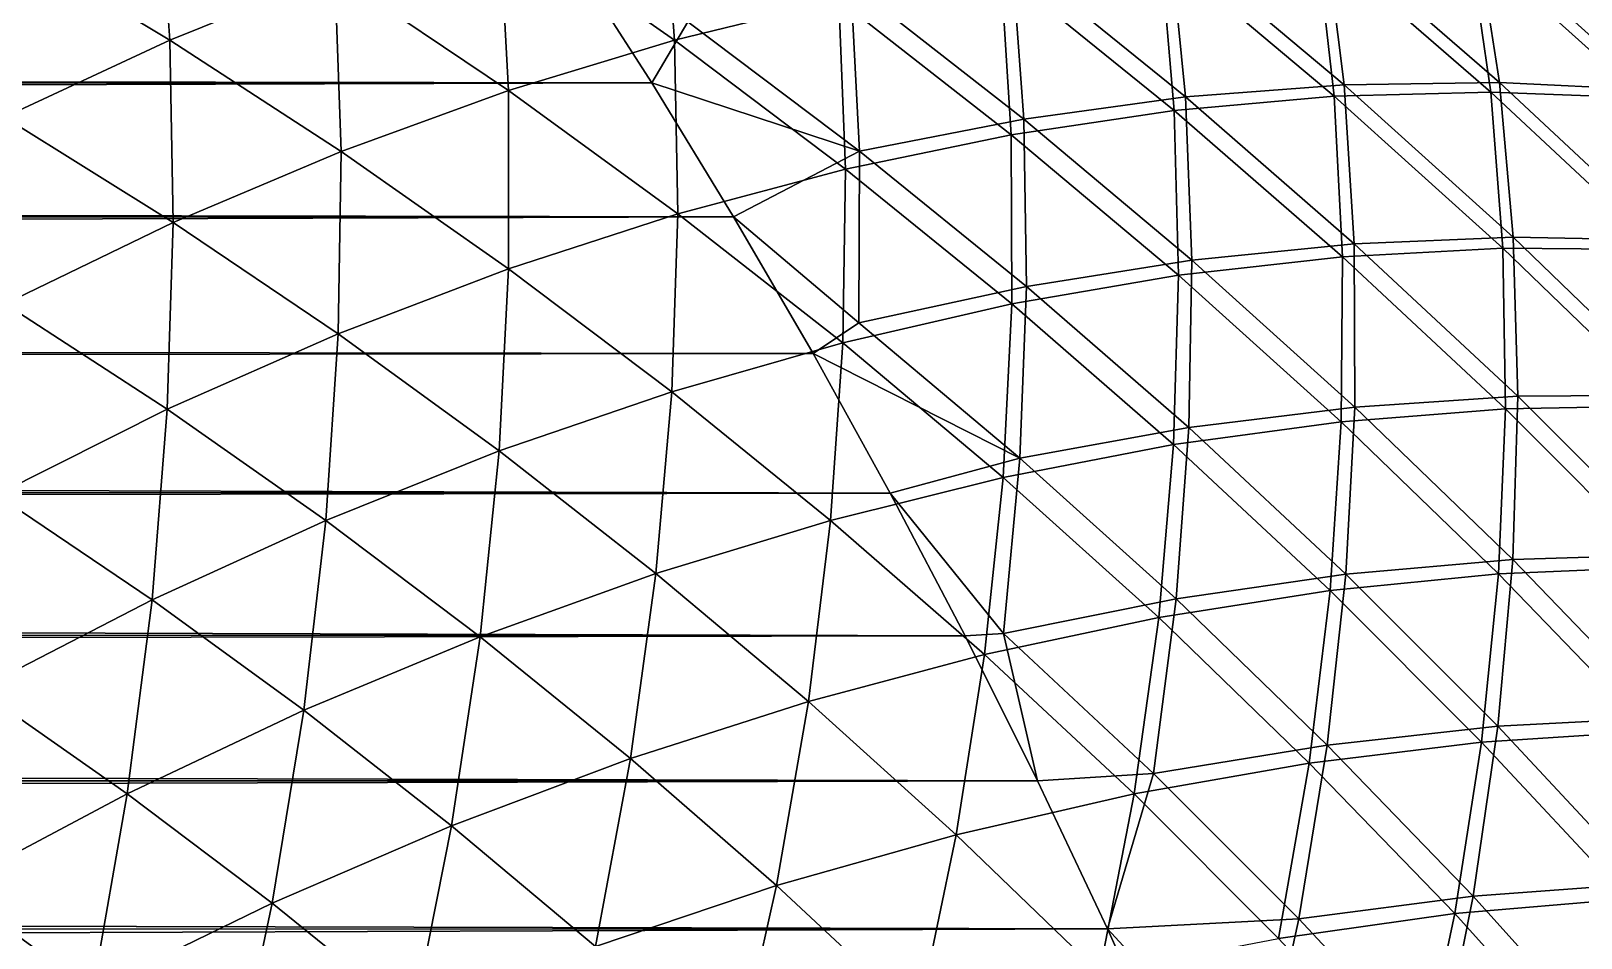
# Model space of a CAD drawing. Header units: millimetres. Extents: x -260 to 430, y -260 to 260.
# Drawn here: x 388.67 to 403.66, y 39.34 to 48.11 of the extents above; entities that cross this region are included whole.
import ezdxf

# ---------------------------------------------------------------- set-up
doc = ezdxf.new("R2010")
doc.units = ezdxf.units.MM
doc.header["$MEASUREMENT"] = 0
doc.layers.add('MESH_3D', color=2, linetype='CONTINUOUS')

msp = doc.modelspace()

# ---------------------------------------------------------------- linework, layer by layer
at = {"layer": 'MESH_3D'}
for points in [[(388.316, 49.044, 2491.145), (390.01, 48.026, 2491.145), (389.889, 49.744, 2489.144)], [(390.01, 48.026, 2491.145), (391.607, 48.67, 2489.144), (389.889, 49.744, 2489.144)], [(393.196, 49.214, 2487.094), (394.893, 48.026, 2487.094), (394.771, 49.658, 2485)], [(394.893, 48.026, 2487.094), (396.483, 48.415, 2485), (394.771, 49.658, 2485)], [(391.607, 48.67, 2489.144), (393.286, 47.538, 2489.144), (393.196, 49.214, 2487.094)], [(393.286, 47.538, 2489.144), (394.893, 48.026, 2487.094), (393.196, 49.214, 2487.094)], [(388.41, 47.282, 2493.096), (390.01, 48.026, 2491.145), (388.316, 49.044, 2491.145)], [(401.186, 49.084, 421.814), (401.373, 47.594, 419.618), (399.687, 49.009, 419.618)], [(401.186, 49.084, 421.814), (402.874, 47.617, 421.814), (401.373, 47.594, 419.618)], [(402.65, 49.063, 424.043), (402.874, 47.617, 421.814), (401.186, 49.084, 421.814)], [(402.65, 49.063, 424.043), (404.336, 47.545, 424.043), (402.874, 47.617, 421.814)], [(404.074, 48.949, 426.303), (404.336, 47.545, 424.043), (402.65, 49.063, 424.043)], [(398.052, 48.704, 2482.863), (399.728, 47.346, 2482.863), (399.594, 48.895, 2480.686)], [(399.687, 49.009, 419.618), (399.838, 47.477, 417.459), (398.156, 48.838, 417.459)], [(399.594, 48.895, 2480.686), (401.276, 47.483, 2480.686), (401.105, 48.987, 2478.472)], [(399.728, 47.346, 2482.863), (401.276, 47.483, 2480.686), (399.594, 48.895, 2480.686)], [(399.687, 49.009, 419.618), (401.373, 47.594, 419.618), (399.838, 47.477, 417.459)], [(401.105, 48.987, 2478.472), (402.79, 47.523, 2478.472), (402.58, 48.983, 2476.222)], [(401.276, 47.483, 2480.686), (402.79, 47.523, 2478.472), (401.105, 48.987, 2478.472)], [(402.58, 48.983, 2476.222), (404.264, 47.467, 2476.222), (404.014, 48.883, 2473.941)], [(402.79, 47.523, 2478.472), (404.264, 47.467, 2476.222), (402.58, 48.983, 2476.222)], [(81.862, 48.204, 126.184), (393.861, 48.877, 413.061), (394.674, 47.612, 412.174)], [(395.022, 48.203, 413.259), (394.674, 47.612, 412.174), (393.861, 48.877, 413.061)], [(398.156, 48.838, 417.459), (398.273, 47.263, 415.338), (396.6, 48.57, 415.338)], [(398.156, 48.838, 417.459), (399.838, 47.477, 417.459), (398.273, 47.263, 415.338)], [(390.01, 48.026, 2491.145), (391.668, 46.949, 2491.145), (391.607, 48.67, 2489.144)], [(391.668, 46.949, 2491.145), (393.286, 47.538, 2489.144), (391.607, 48.67, 2489.144)], [(396.483, 48.415, 2485), (398.151, 47.112, 2485), (398.052, 48.704, 2482.863)], [(398.151, 47.112, 2485), (399.728, 47.346, 2482.863), (398.052, 48.704, 2482.863)], [(396.6, 48.57, 415.338), (396.683, 46.952, 413.259), (395.022, 48.203, 413.259)], [(396.6, 48.57, 415.338), (398.273, 47.263, 415.338), (396.683, 46.952, 413.259)], [(394.893, 48.026, 2487.094), (396.548, 46.779, 2487.094), (396.483, 48.415, 2485)], [(396.548, 46.779, 2487.094), (398.151, 47.112, 2485), (396.483, 48.415, 2485)], [(82.269, 47.507, 125.67), (81.862, 48.204, 126.184), (394.674, 47.612, 412.174)], [(395.022, 48.203, 413.259), (396.683, 46.952, 413.259), (394.674, 47.612, 412.174)], [(388.41, 47.282, 2493.096), (390.043, 46.262, 2493.096), (390.01, 48.026, 2491.145)], [(390.043, 46.262, 2493.096), (391.668, 46.949, 2491.145), (390.01, 48.026, 2491.145)], [(393.286, 47.538, 2489.144), (394.925, 46.347, 2489.144), (394.893, 48.026, 2487.094)], [(394.925, 46.347, 2489.144), (396.548, 46.779, 2487.094), (394.893, 48.026, 2487.094)], [(82.672, 46.802, 125.168), (82.269, 47.507, 125.67), (394.674, 47.612, 412.174)], [(82.672, 46.802, 125.168), (394.674, 47.612, 412.174), (395.465, 46.318, 411.311)], [(396.683, 46.952, 413.259), (395.465, 46.318, 411.311), (394.674, 47.612, 412.174)], [(401.373, 47.594, 419.618), (401.47, 46.057, 417.459), (399.838, 47.477, 417.459)], [(402.874, 47.617, 421.814), (403.009, 46.121, 419.618), (401.373, 47.594, 419.618)], [(401.373, 47.594, 419.618), (403.009, 46.121, 419.618), (401.47, 46.057, 417.459)], [(402.874, 47.617, 421.814), (404.51, 46.091, 421.814), (403.009, 46.121, 419.618)], [(404.336, 47.545, 424.043), (404.51, 46.091, 421.814), (402.874, 47.617, 421.814)], [(391.668, 46.949, 2491.145), (393.287, 45.816, 2491.145), (393.286, 47.538, 2489.144)], [(393.287, 45.816, 2491.145), (394.925, 46.347, 2489.144), (393.286, 47.538, 2489.144)], [(399.838, 47.477, 417.459), (399.899, 45.898, 415.338), (398.273, 47.263, 415.338)], [(399.728, 47.346, 2482.863), (401.357, 45.931, 2482.863), (401.276, 47.483, 2480.686)], [(399.838, 47.477, 417.459), (401.47, 46.057, 417.459), (399.899, 45.898, 415.338)], [(401.276, 47.483, 2480.686), (402.908, 46.014, 2480.686), (402.79, 47.523, 2478.472)], [(401.357, 45.931, 2482.863), (402.908, 46.014, 2480.686), (401.276, 47.483, 2480.686)], [(402.79, 47.523, 2478.472), (404.422, 46, 2478.472), (404.264, 47.467, 2476.222)], [(402.908, 46.014, 2480.686), (404.422, 46, 2478.472), (402.79, 47.523, 2478.472)], [(388.416, 45.475, 2494.995), (390.043, 46.262, 2493.096), (388.41, 47.282, 2493.096)], [(398.273, 47.263, 415.338), (398.299, 45.643, 413.259), (396.683, 46.952, 413.259)], [(398.151, 47.112, 2485), (399.771, 45.752, 2485), (399.728, 47.346, 2482.863)], [(398.273, 47.263, 415.338), (399.899, 45.898, 415.338), (398.299, 45.643, 413.259)], [(399.771, 45.752, 2485), (401.357, 45.931, 2482.863), (399.728, 47.346, 2482.863)], [(396.548, 46.779, 2487.094), (398.158, 45.475, 2487.094), (398.151, 47.112, 2485)], [(398.158, 45.475, 2487.094), (399.771, 45.752, 2485), (398.151, 47.112, 2485)], [(390.043, 46.262, 2493.096), (391.639, 45.185, 2493.096), (391.668, 46.949, 2491.145)], [(391.639, 45.185, 2493.096), (393.287, 45.816, 2491.145), (391.668, 46.949, 2491.145)], [(396.683, 46.952, 413.259), (396.676, 45.291, 411.223), (395.465, 46.318, 411.311)], [(396.683, 46.952, 413.259), (398.299, 45.643, 413.259), (396.676, 45.291, 411.223)], [(83.071, 46.089, 124.676), (82.672, 46.802, 125.168), (395.465, 46.318, 411.311)], [(394.925, 46.347, 2489.144), (396.521, 45.1, 2489.144), (396.548, 46.779, 2487.094)], [(396.521, 45.1, 2489.144), (398.158, 45.475, 2487.094), (396.548, 46.779, 2487.094)], [(393.287, 45.816, 2491.145), (394.866, 44.626, 2491.145), (394.925, 46.347, 2489.144)], [(394.866, 44.626, 2491.145), (396.521, 45.1, 2489.144), (394.925, 46.347, 2489.144)], [(83.466, 45.369, 124.196), (83.071, 46.089, 124.676), (395.465, 46.318, 411.311)], [(83.466, 45.369, 124.196), (395.465, 46.318, 411.311), (396.234, 44.995, 410.472)], [(388.416, 45.475, 2494.995), (389.986, 44.456, 2494.995), (390.043, 46.262, 2493.096)], [(389.986, 44.456, 2494.995), (391.639, 45.185, 2493.096), (390.043, 46.262, 2493.096)], [(396.676, 45.291, 411.223), (396.234, 44.995, 410.472), (395.465, 46.318, 411.311)], [(401.47, 46.057, 417.459), (401.476, 44.478, 415.338), (399.899, 45.898, 415.338)], [(403.009, 46.121, 419.618), (403.052, 44.582, 417.459), (401.47, 46.057, 417.459)], [(401.47, 46.057, 417.459), (403.052, 44.582, 417.459), (401.476, 44.478, 415.338)], [(403.009, 46.121, 419.618), (404.592, 44.592, 419.618), (403.052, 44.582, 417.459)], [(404.51, 46.091, 421.814), (404.592, 44.592, 419.618), (403.009, 46.121, 419.618)], [(399.899, 45.898, 415.338), (399.869, 44.279, 413.259), (398.299, 45.643, 413.259)], [(399.771, 45.752, 2485), (401.344, 44.336, 2485), (401.357, 45.931, 2482.863)], [(399.899, 45.898, 415.338), (401.476, 44.478, 415.338), (399.869, 44.279, 413.259)], [(401.344, 44.336, 2485), (402.934, 44.46, 2482.863), (401.357, 45.931, 2482.863)], [(401.357, 45.931, 2482.863), (402.934, 44.46, 2482.863), (402.908, 46.014, 2480.686)], [(402.908, 46.014, 2480.686), (404.488, 44.488, 2480.686), (404.422, 46, 2478.472)], [(402.934, 44.46, 2482.863), (404.488, 44.488, 2480.686), (402.908, 46.014, 2480.686)], [(391.639, 45.185, 2493.096), (393.197, 44.053, 2493.096), (393.287, 45.816, 2491.145)], [(393.197, 44.053, 2493.096), (394.866, 44.626, 2491.145), (393.287, 45.816, 2491.145)], [(398.158, 45.475, 2487.094), (399.722, 44.116, 2487.094), (399.771, 45.752, 2485)], [(399.722, 44.116, 2487.094), (401.344, 44.336, 2485), (399.771, 45.752, 2485)], [(398.299, 45.643, 413.259), (398.234, 43.983, 411.223), (396.676, 45.291, 411.223)], [(398.299, 45.643, 413.259), (399.869, 44.279, 413.259), (398.234, 43.983, 411.223)], [(388.332, 43.628, 2496.839), (389.986, 44.456, 2494.995), (388.416, 45.475, 2494.995)], [(396.521, 45.1, 2489.144), (398.073, 43.798, 2489.144), (398.158, 45.475, 2487.094)], [(398.073, 43.798, 2489.144), (399.722, 44.116, 2487.094), (398.158, 45.475, 2487.094)], [(83.858, 44.642, 123.727), (83.466, 45.369, 124.196), (396.234, 44.995, 410.472)], [(396.676, 45.291, 411.223), (398.234, 43.983, 411.223), (396.234, 44.995, 410.472)], [(389.986, 44.456, 2494.995), (391.519, 43.382, 2494.995), (391.639, 45.185, 2493.096)], [(391.519, 43.382, 2494.995), (393.197, 44.053, 2493.096), (391.639, 45.185, 2493.096)], [(83.858, 44.642, 123.727), (396.234, 44.995, 410.472), (396.981, 43.644, 409.657)], [(394.866, 44.626, 2491.145), (396.402, 43.382, 2491.145), (396.521, 45.1, 2489.144)], [(398.234, 43.983, 411.223), (396.981, 43.644, 409.657), (396.234, 44.995, 410.472)], [(396.402, 43.382, 2491.145), (398.073, 43.798, 2489.144), (396.521, 45.1, 2489.144)], [(84.245, 43.907, 123.268), (83.858, 44.642, 123.727), (396.981, 43.644, 409.657)], [(393.197, 44.053, 2493.096), (394.714, 42.868, 2493.096), (394.866, 44.626, 2491.145)], [(394.714, 42.868, 2493.096), (396.402, 43.382, 2491.145), (394.866, 44.626, 2491.145)], [(403.052, 44.582, 417.459), (403.003, 43.003, 415.338), (401.476, 44.478, 415.338)], [(403.052, 44.582, 417.459), (404.582, 43.052, 417.459), (403.003, 43.003, 415.338)], [(404.592, 44.592, 419.618), (404.582, 43.052, 417.459), (403.052, 44.582, 417.459)], [(388.332, 43.628, 2496.839), (389.838, 42.612, 2496.839), (389.986, 44.456, 2494.995)], [(389.838, 42.612, 2496.839), (391.519, 43.382, 2494.995), (389.986, 44.456, 2494.995)], [(401.476, 44.478, 415.338), (401.39, 42.86, 413.259), (399.869, 44.279, 413.259)], [(401.344, 44.336, 2485), (402.866, 42.866, 2485), (402.934, 44.46, 2482.863)], [(401.476, 44.478, 415.338), (403.003, 43.003, 415.338), (401.39, 42.86, 413.259)], [(402.866, 42.866, 2485), (404.46, 42.934, 2482.863), (402.934, 44.46, 2482.863)], [(402.934, 44.46, 2482.863), (404.46, 42.934, 2482.863), (404.488, 44.488, 2480.686)], [(399.869, 44.279, 413.259), (399.746, 42.622, 411.223), (398.234, 43.983, 411.223)], [(399.722, 44.116, 2487.094), (401.237, 42.702, 2487.094), (401.344, 44.336, 2485)], [(399.869, 44.279, 413.259), (401.39, 42.86, 413.259), (399.746, 42.622, 411.223)], [(401.237, 42.702, 2487.094), (402.866, 42.866, 2485), (401.344, 44.336, 2485)], [(398.073, 43.798, 2489.144), (399.578, 42.442, 2489.144), (399.722, 44.116, 2487.094)], [(399.578, 42.442, 2489.144), (401.237, 42.702, 2487.094), (399.722, 44.116, 2487.094)], [(391.519, 43.382, 2494.995), (393.014, 42.256, 2494.995), (393.197, 44.053, 2493.096)], [(393.014, 42.256, 2494.995), (394.714, 42.868, 2493.096), (393.197, 44.053, 2493.096)], [(398.234, 43.983, 411.223), (398.077, 42.289, 409.234), (396.981, 43.644, 409.657)], [(398.234, 43.983, 411.223), (399.746, 42.622, 411.223), (398.077, 42.289, 409.234)], [(84.627, 43.165, 122.819), (84.245, 43.907, 123.268), (396.981, 43.644, 409.657)], [(396.402, 43.382, 2491.145), (397.894, 42.085, 2491.145), (398.073, 43.798, 2489.144)], [(397.894, 42.085, 2491.145), (399.578, 42.442, 2489.144), (398.073, 43.798, 2489.144)], [(84.627, 43.165, 122.819), (396.981, 43.644, 409.657), (397.705, 42.266, 408.867)], [(398.077, 42.289, 409.234), (397.705, 42.266, 408.867), (396.981, 43.644, 409.657)], [(388.157, 41.745, 2498.626), (389.838, 42.612, 2496.839), (388.332, 43.628, 2496.839)], [(389.838, 42.612, 2496.839), (391.307, 41.545, 2496.839), (391.519, 43.382, 2494.995)], [(391.307, 41.545, 2496.839), (393.014, 42.256, 2494.995), (391.519, 43.382, 2494.995)], [(394.714, 42.868, 2493.096), (396.189, 41.63, 2493.096), (396.402, 43.382, 2491.145)], [(396.189, 41.63, 2493.096), (397.894, 42.085, 2491.145), (396.402, 43.382, 2491.145)], [(85.005, 42.416, 122.38), (84.627, 43.165, 122.819), (397.705, 42.266, 408.867)], [(404.582, 43.052, 417.459), (404.478, 41.476, 415.338), (403.003, 43.003, 415.338)], [(403.003, 43.003, 415.338), (402.86, 41.39, 413.259), (401.39, 42.86, 413.259)], [(403.003, 43.003, 415.338), (404.478, 41.476, 415.338), (402.86, 41.39, 413.259)], [(402.866, 42.866, 2485), (404.336, 41.344, 2485), (404.46, 42.934, 2482.863)], [(393.014, 42.256, 2494.995), (394.468, 41.078, 2494.995), (394.714, 42.868, 2493.096)], [(394.468, 41.078, 2494.995), (396.189, 41.63, 2493.096), (394.714, 42.868, 2493.096)], [(401.39, 42.86, 413.259), (401.209, 41.209, 411.223), (399.746, 42.622, 411.223)], [(401.39, 42.86, 413.259), (402.86, 41.39, 413.259), (401.209, 41.209, 411.223)], [(401.237, 42.702, 2487.094), (402.702, 41.237, 2487.094), (402.866, 42.866, 2485)], [(402.702, 41.237, 2487.094), (404.336, 41.344, 2485), (402.866, 42.866, 2485)], [(388.157, 41.745, 2498.626), (389.597, 40.737, 2498.626), (389.838, 42.612, 2496.839)], [(389.597, 40.737, 2498.626), (391.307, 41.545, 2496.839), (389.838, 42.612, 2496.839)], [(399.746, 42.622, 411.223), (399.529, 40.934, 409.234), (398.077, 42.289, 409.234)], [(399.746, 42.622, 411.223), (401.209, 41.209, 411.223), (399.529, 40.934, 409.234)], [(399.578, 42.442, 2489.144), (401.035, 41.035, 2489.144), (401.237, 42.702, 2487.094)], [(401.035, 41.035, 2489.144), (402.702, 41.237, 2487.094), (401.237, 42.702, 2487.094)], [(397.894, 42.085, 2491.145), (399.339, 40.737, 2491.145), (399.578, 42.442, 2489.144)], [(399.339, 40.737, 2491.145), (401.035, 41.035, 2489.144), (399.578, 42.442, 2489.144)], [(85.379, 41.659, 121.951), (85.005, 42.416, 122.38), (397.705, 42.266, 408.867)], [(85.379, 41.659, 121.951), (397.705, 42.266, 408.867), (398.405, 40.862, 408.103)], [(391.307, 41.545, 2496.839), (392.737, 40.427, 2496.839), (393.014, 42.256, 2494.995)], [(392.737, 40.427, 2496.839), (394.468, 41.078, 2494.995), (393.014, 42.256, 2494.995)], [(398.077, 42.289, 409.234), (398.405, 40.862, 408.103), (397.705, 42.266, 408.867)], [(398.077, 42.289, 409.234), (399.529, 40.934, 409.234), (398.405, 40.862, 408.103)], [(396.189, 41.63, 2493.096), (397.62, 40.342, 2493.096), (397.894, 42.085, 2491.145)], [(397.62, 40.342, 2493.096), (399.339, 40.737, 2491.145), (397.894, 42.085, 2491.145)], [(387.891, 39.832, 2500.354), (389.597, 40.737, 2498.626), (388.157, 41.745, 2498.626)], [(85.747, 40.895, 121.532), (85.379, 41.659, 121.951), (398.405, 40.862, 408.103)], [(389.597, 40.737, 2498.626), (391.001, 39.679, 2498.626), (391.307, 41.545, 2496.839)], [(391.001, 39.679, 2498.626), (392.737, 40.427, 2496.839), (391.307, 41.545, 2496.839)], [(394.468, 41.078, 2494.995), (395.881, 39.85, 2494.995), (396.189, 41.63, 2493.096)], [(395.881, 39.85, 2494.995), (397.62, 40.342, 2493.096), (396.189, 41.63, 2493.096)], [(404.478, 41.476, 415.338), (404.279, 39.869, 413.259), (402.86, 41.39, 413.259)], [(402.86, 41.39, 413.259), (402.622, 39.746, 411.223), (401.209, 41.209, 411.223)], [(402.86, 41.39, 413.259), (404.279, 39.869, 413.259), (402.622, 39.746, 411.223)], [(402.702, 41.237, 2487.094), (404.116, 39.722, 2487.094), (404.336, 41.344, 2485)], [(401.209, 41.209, 411.223), (400.934, 39.529, 409.234), (399.529, 40.934, 409.234)], [(401.209, 41.209, 411.223), (402.622, 39.746, 411.223), (400.934, 39.529, 409.234)], [(401.035, 41.035, 2489.144), (402.442, 39.578, 2489.144), (402.702, 41.237, 2487.094)], [(402.442, 39.578, 2489.144), (404.116, 39.722, 2487.094), (402.702, 41.237, 2487.094)], [(392.737, 40.427, 2496.839), (394.128, 39.26, 2496.839), (394.468, 41.078, 2494.995)], [(394.128, 39.26, 2496.839), (395.881, 39.85, 2494.995), (394.468, 41.078, 2494.995)], [(399.339, 40.737, 2491.145), (400.737, 39.339, 2491.145), (401.035, 41.035, 2489.144)], [(400.737, 39.339, 2491.145), (402.442, 39.578, 2489.144), (401.035, 41.035, 2489.144)], [(86.111, 40.124, 121.123), (85.747, 40.895, 121.532), (398.405, 40.862, 408.103)], [(86.111, 40.124, 121.123), (398.405, 40.862, 408.103), (399.082, 39.432, 407.365)], [(399.529, 40.934, 409.234), (399.082, 39.432, 407.365), (398.405, 40.862, 408.103)], [(399.529, 40.934, 409.234), (400.934, 39.529, 409.234), (399.082, 39.432, 407.365)], [(387.891, 39.832, 2500.354), (389.264, 38.835, 2500.354), (389.597, 40.737, 2498.626)], [(389.264, 38.835, 2500.354), (391.001, 39.679, 2498.626), (389.597, 40.737, 2498.626)], [(397.62, 40.342, 2493.096), (399.005, 39.005, 2493.096), (399.339, 40.737, 2491.145)], [(399.005, 39.005, 2493.096), (400.737, 39.339, 2491.145), (399.339, 40.737, 2491.145)], [(391.001, 39.679, 2498.626), (392.367, 38.573, 2498.626), (392.737, 40.427, 2496.839)], [(392.367, 38.573, 2498.626), (394.128, 39.26, 2496.839), (392.737, 40.427, 2496.839)], [(395.881, 39.85, 2494.995), (397.25, 38.573, 2494.995), (397.62, 40.342, 2493.096)], [(397.25, 38.573, 2494.995), (399.005, 39.005, 2493.096), (397.62, 40.342, 2493.096)], [(86.469, 39.346, 120.724), (86.111, 40.124, 121.123), (399.082, 39.432, 407.365)], [(387.531, 37.894, 2502.02), (389.264, 38.835, 2500.354), (387.891, 39.832, 2500.354)], [(394.128, 39.26, 2496.839), (395.478, 38.045, 2496.839), (395.881, 39.85, 2494.995)], [(395.478, 38.045, 2496.839), (397.25, 38.573, 2494.995), (395.881, 39.85, 2494.995)], [(402.622, 39.746, 411.223), (402.289, 38.077, 409.234), (400.934, 39.529, 409.234)], [(402.622, 39.746, 411.223), (403.983, 38.234, 411.223), (402.289, 38.077, 409.234)], [(404.279, 39.869, 413.259), (403.983, 38.234, 411.223), (402.622, 39.746, 411.223)], [(389.264, 38.835, 2500.354), (390.601, 37.79, 2500.354), (391.001, 39.679, 2498.626)], [(390.601, 37.79, 2500.354), (392.367, 38.573, 2498.626), (391.001, 39.679, 2498.626)], [(402.442, 39.578, 2489.144), (403.798, 38.073, 2489.144), (404.116, 39.722, 2487.094)], [(400.934, 39.529, 409.234), (400.563, 37.826, 407.294), (399.082, 39.432, 407.365)], [(400.934, 39.529, 409.234), (402.289, 38.077, 409.234), (400.563, 37.826, 407.294)], [(400.737, 39.339, 2491.145), (402.085, 37.894, 2491.145), (402.442, 39.578, 2489.144)], [(402.085, 37.894, 2491.145), (403.798, 38.073, 2489.144), (402.442, 39.578, 2489.144)], [(86.938, 38.299, 120.207), (86.469, 39.346, 120.724), (399.082, 39.432, 407.365)], [(86.938, 38.299, 120.207), (399.082, 39.432, 407.365), (399.734, 37.978, 406.654)], [(400.563, 37.826, 407.294), (399.734, 37.978, 406.654), (399.082, 39.432, 407.365)]]:
    msp.add_3dface(points, dxfattribs=at)

doc.saveas('drawing.dxf')
